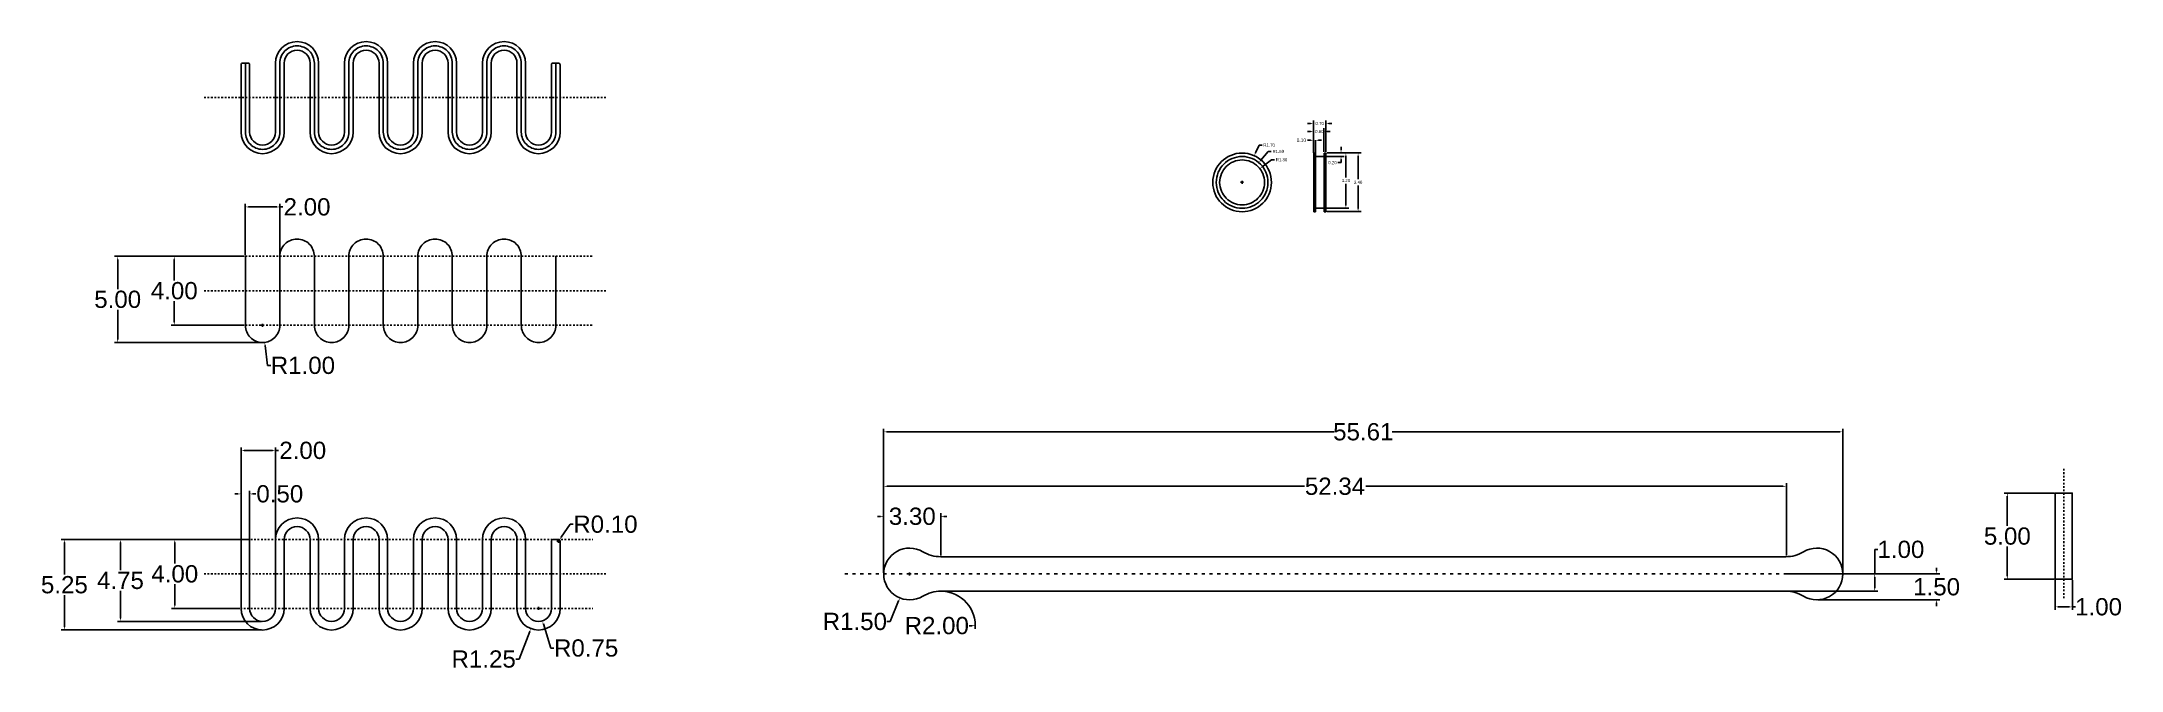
# Model space of a CAD drawing. Header units: millimetres. Extents: x 8 to 129, y 8 to 45.
import ezdxf

# ---------------------------------------------------------------- set-up
doc = ezdxf.new("R2010")
doc.units = ezdxf.units.MM
doc.header["$MEASUREMENT"] = 0
doc.linetypes.add('ACAD_ISO03W100', pattern=[30, 12, -18])
for name, color, linetype in [('cotari', 132, 'Continuous'), ('draperie', 191, 'Continuous'), ('galerie', 33, 'Continuous'), ('inele metalice', 9, 'ACAD_ISO03W100'), ('linii ajutatoare', 1, 'ACAD_ISO03W100')]:
    doc.layers.add(name, color=color, linetype=linetype)
doc.styles.get("Standard").update_dxf_attribs({"font": 'arial.ttf'})
doc.dimstyles.new('Copy of Standard', dxfattribs={"dimtxt": 0.18, "dimasz": 0.18, "dimexe": 0.18, "dimexo": 0.0625, "dimgap": 0.09, "dimtad": 0, "dimtih": 1, "dimtoh": 1, "dimzin": 0, "dimdsep": 46, "dimtxsty": 'Standard', "dimcen": 0.09, "dimclrd": 256, "dimclre": 256, "dimclrt": 256, "dimadec": 0, "dimazin": 0, "dimtfac": 1, "dimtofl": 0, "dimtmove": 0, "dimatfit": 3, "dimfxl": 1, "dimtolj": 1, "dimtzin": 0, "dimarcsym": 0})
doc.dimstyles.new('Cotari', dxfattribs={"dimtxt": 1, "dimasz": 0.18, "dimexe": 0.18, "dimexo": 0.0625, "dimgap": 0.09, "dimtad": 0, "dimtih": 1, "dimtoh": 1, "dimzin": 0, "dimdsep": 46, "dimtxsty": 'Standard', "dimcen": 0.09, "dimclrd": 256, "dimclre": 256, "dimclrt": 256, "dimadec": 0, "dimazin": 0, "dimtfac": 1, "dimtofl": 0, "dimtmove": 0, "dimatfit": 3, "dimfxl": 1, "dimtolj": 1, "dimtzin": 0, "dimarcsym": 0})

# ---------------------------------------------------------------- blocks, each defined once
blk = doc.blocks.new('*D2')
at = {"layer": 'cotari', "lineweight": -2, "transparency": 16777216}
for p, q in [((20, 32.31), (15.76, 32.31)), ((15.94, 32.13), (15.94, 30.91)), ((15.94, 28.49), (15.94, 29.71)), ((20, 28.31), (15.76, 28.31))]:
    blk.add_line(p, q, dxfattribs=at)
at = {"layer": 'cotari', "transparency": 16777216}
for points in [[(15.91, 32.13), (15.97, 32.13), (15.94, 32.31)], [(15.91, 28.49), (15.97, 28.49), (15.94, 28.31)]]:
    blk.add_solid(points, dxfattribs=at)
at = {"layer": 'Defpoints', "color": 0, "transparency": 16777216}
for p in [(20.06, 32.31), (15.94, 28.31), (20.06, 28.31)]:
    blk.add_point(p, dxfattribs=at)
at = {"layer": 'cotari', "transparency": 16777216, "insert": (15.94, 30.31), "char_height": 1, "attachment_point": 5}
blk.add_mtext('\\A1;4.00', dxfattribs=at)
blk = doc.blocks.new('*D3')
at = {"layer": 'cotari', "lineweight": -2, "transparency": 16777216}
for p, q in [((20, 32.31), (12.48, 32.31)), ((12.66, 32.13), (12.66, 30.41)), ((12.66, 27.49), (12.66, 29.21)), ((21, 27.31), (12.48, 27.31))]:
    blk.add_line(p, q, dxfattribs=at)
at = {"layer": 'cotari', "transparency": 16777216}
for points in [[(12.63, 32.13), (12.69, 32.13), (12.66, 32.31)], [(12.63, 27.49), (12.69, 27.49), (12.66, 27.31)]]:
    blk.add_solid(points, dxfattribs=at)
at = {"layer": 'Defpoints', "color": 0, "transparency": 16777216}
for p in [(20.06, 32.31), (12.66, 27.31), (21.06, 27.31)]:
    blk.add_point(p, dxfattribs=at)
at = {"layer": 'cotari', "transparency": 16777216, "insert": (12.66, 29.81), "char_height": 1, "attachment_point": 5}
blk.add_mtext('\\A1;5.00', dxfattribs=at)
blk = doc.blocks.new('*D4')
at = {"layer": 'cotari', "lineweight": -2, "transparency": 16777216}
for p, q in [((20.97, 28.31), (21.15, 28.31)), ((21.06, 28.22), (21.06, 28.4)), ((21.35, 25.98), (21.21, 27.14)), ((21.53, 25.98), (21.35, 25.98))]:
    blk.add_line(p, q, dxfattribs=at)
at = {"layer": 'cotari', "transparency": 16777216}
blk.add_solid([(21.24, 27.14), (21.18, 27.14), (21.19, 27.32)], dxfattribs=at)
at = {"layer": 'Defpoints', "color": 0, "transparency": 16777216}
for p in [(21.06, 28.31), (21.19, 27.32)]:
    blk.add_point(p, dxfattribs=at)
at = {"layer": 'cotari', "transparency": 16777216, "insert": (23.4, 25.98), "char_height": 1, "attachment_point": 5}
blk.add_mtext('\\A1;R1.00', dxfattribs=at)
blk = doc.blocks.new('*D5')
at = {"layer": 'cotari', "lineweight": -2, "transparency": 16777216}
for p, q in [((20.06, 32.37), (20.06, 35.35)), ((20.24, 35.17), (21.88, 35.17)), ((22.06, 32.37), (22.06, 35.35)), ((22.06, 35.17), (22.24, 35.17))]:
    blk.add_line(p, q, dxfattribs=at)
at = {"layer": 'cotari', "transparency": 16777216}
for points in [[(20.24, 35.2), (20.24, 35.14), (20.06, 35.17)], [(21.88, 35.2), (21.88, 35.14), (22.06, 35.17)]]:
    blk.add_solid(points, dxfattribs=at)
at = {"layer": 'Defpoints', "color": 0, "transparency": 16777216}
for p in [(22.06, 35.17), (20.06, 32.31), (22.06, 32.31)]:
    blk.add_point(p, dxfattribs=at)
at = {"layer": 'cotari', "transparency": 16777216, "insert": (23.64, 35.17), "char_height": 1, "attachment_point": 5}
blk.add_mtext('\\A1;2.00', dxfattribs=at)
blk = doc.blocks.new('*D6')
at = {"layer": 'cotari', "lineweight": -2, "transparency": 16777216}
for p, q in [((19.63, 18.53), (19.45, 18.53)), ((19.81, 15.76), (19.81, 18.71)), ((20.31, 15.76), (20.31, 18.71)), ((20.49, 18.53), (20.67, 18.53))]:
    blk.add_line(p, q, dxfattribs=at)
at = {"layer": 'cotari', "transparency": 16777216}
for points in [[(19.63, 18.56), (19.63, 18.5), (19.81, 18.53)], [(20.49, 18.56), (20.49, 18.5), (20.31, 18.53)]]:
    blk.add_solid(points, dxfattribs=at)
at = {"layer": 'Defpoints', "color": 0, "transparency": 16777216}
for p in [(20.31, 18.53), (19.81, 15.69), (20.31, 15.69)]:
    blk.add_point(p, dxfattribs=at)
at = {"layer": 'cotari', "transparency": 16777216, "insert": (22.06, 18.53), "char_height": 1, "attachment_point": 5}
blk.add_mtext('\\A1;0.50', dxfattribs=at)
blk = doc.blocks.new('*D7')
at = {"layer": 'cotari', "lineweight": -2, "transparency": 16777216}
for p, q in [((20, 15.89), (12.64, 15.89)), ((12.82, 15.71), (12.82, 14.11)), ((12.82, 11.32), (12.82, 12.91)), ((21, 11.14), (12.64, 11.14))]:
    blk.add_line(p, q, dxfattribs=at)
at = {"layer": 'cotari', "transparency": 16777216}
for points in [[(12.79, 15.71), (12.85, 15.71), (12.82, 15.89)], [(12.79, 11.32), (12.85, 11.32), (12.82, 11.14)]]:
    blk.add_solid(points, dxfattribs=at)
at = {"layer": 'Defpoints', "color": 0, "transparency": 16777216}
for p in [(20.06, 15.89), (12.82, 11.14), (21.06, 11.14)]:
    blk.add_point(p, dxfattribs=at)
at = {"layer": 'cotari', "transparency": 16777216, "insert": (12.82, 13.51), "char_height": 1, "attachment_point": 5}
blk.add_mtext('\\A1;4.75', dxfattribs=at)
blk = doc.blocks.new('*D8')
at = {"layer": 'cotari', "lineweight": -2, "transparency": 16777216}
for p, q in [((20, 15.89), (15.79, 15.89)), ((15.97, 15.71), (15.97, 14.49)), ((15.97, 12.07), (15.97, 13.29)), ((19.75, 11.89), (15.79, 11.89))]:
    blk.add_line(p, q, dxfattribs=at)
at = {"layer": 'cotari', "transparency": 16777216}
for points in [[(15.94, 15.71), (16, 15.71), (15.97, 15.89)], [(15.94, 12.07), (16, 12.07), (15.97, 11.89)]]:
    blk.add_solid(points, dxfattribs=at)
at = {"layer": 'Defpoints', "color": 0, "transparency": 16777216}
for p in [(20.06, 15.89), (15.97, 11.89), (19.81, 11.89)]:
    blk.add_point(p, dxfattribs=at)
at = {"layer": 'cotari', "transparency": 16777216, "insert": (15.97, 13.89), "char_height": 1, "attachment_point": 5}
blk.add_mtext('\\A1;4.00', dxfattribs=at)
blk = doc.blocks.new('*D9')
at = {"layer": 'cotari', "lineweight": -2, "transparency": 16777216}
for p, q in [((20, 15.89), (9.39, 15.89)), ((9.57, 15.71), (9.57, 13.86)), ((9.57, 10.82), (9.57, 12.66)), ((21, 10.64), (9.39, 10.64))]:
    blk.add_line(p, q, dxfattribs=at)
at = {"layer": 'cotari', "transparency": 16777216}
for points in [[(9.54, 15.71), (9.6, 15.71), (9.57, 15.89)], [(9.54, 10.82), (9.6, 10.82), (9.57, 10.64)]]:
    blk.add_solid(points, dxfattribs=at)
at = {"layer": 'Defpoints', "color": 0, "transparency": 16777216}
for p in [(20.06, 15.89), (9.57, 10.64), (21.06, 10.64)]:
    blk.add_point(p, dxfattribs=at)
at = {"layer": 'cotari', "transparency": 16777216, "insert": (9.57, 13.26), "char_height": 1, "attachment_point": 5}
blk.add_mtext('\\A1;5.25', dxfattribs=at)
blk = doc.blocks.new('*D10')
at = {"layer": 'cotari', "lineweight": -2, "transparency": 16777216}
for p, q in [((19.81, 15.95), (19.81, 21.23)), ((19.99, 21.05), (21.63, 21.05)), ((21.81, 15.95), (21.81, 21.23)), ((21.81, 21.05), (21.99, 21.05))]:
    blk.add_line(p, q, dxfattribs=at)
at = {"layer": 'cotari', "transparency": 16777216}
for points in [[(19.99, 21.08), (19.99, 21.02), (19.81, 21.05)], [(21.63, 21.08), (21.63, 21.02), (21.81, 21.05)]]:
    blk.add_solid(points, dxfattribs=at)
at = {"layer": 'Defpoints', "color": 0, "transparency": 16777216}
for p in [(21.81, 21.05), (19.81, 15.89), (21.81, 15.89)]:
    blk.add_point(p, dxfattribs=at)
at = {"layer": 'cotari', "transparency": 16777216, "insert": (23.39, 21.05), "char_height": 1, "attachment_point": 5}
blk.add_mtext('\\A1;2.00', dxfattribs=at)
blk = doc.blocks.new('*D11')
at = {"layer": 'cotari', "lineweight": -2, "transparency": 16777216}
for p, q in [((36.97, 11.89), (37.15, 11.89)), ((37.06, 11.8), (37.06, 11.98)), ((37.77, 9.59), (37.34, 11)), ((37.95, 9.59), (37.77, 9.59))]:
    blk.add_line(p, q, dxfattribs=at)
at = {"layer": 'cotari', "transparency": 16777216}
blk.add_solid([(37.36, 11.01), (37.31, 10.99), (37.28, 11.17)], dxfattribs=at)
at = {"layer": 'Defpoints', "color": 0, "transparency": 16777216}
for p in [(37.06, 11.89), (37.28, 11.17)]:
    blk.add_point(p, dxfattribs=at)
at = {"layer": 'cotari', "transparency": 16777216, "insert": (39.82, 9.59), "char_height": 1, "attachment_point": 5}
blk.add_mtext('\\A1;R0.75', dxfattribs=at)
blk = doc.blocks.new('*D12')
at = {"layer": 'cotari', "lineweight": -2, "transparency": 16777216}
for p, q in [((36.97, 11.89), (37.15, 11.89)), ((37.06, 11.8), (37.06, 11.98)), ((35.93, 8.95), (36.55, 10.55)), ((35.75, 8.95), (35.93, 8.95))]:
    blk.add_line(p, q, dxfattribs=at)
at = {"layer": 'cotari', "transparency": 16777216}
blk.add_solid([(36.52, 10.56), (36.58, 10.54), (36.61, 10.72)], dxfattribs=at)
at = {"layer": 'Defpoints', "color": 0, "transparency": 16777216}
for p in [(37.06, 11.89), (36.61, 10.72)]:
    blk.add_point(p, dxfattribs=at)
at = {"layer": 'cotari', "transparency": 16777216, "insert": (33.88, 8.95), "char_height": 1, "attachment_point": 5}
blk.add_mtext('\\A1;R1.25', dxfattribs=at)
blk = doc.blocks.new('*D13')
at = {"layer": 'cotari', "lineweight": -2, "transparency": 16777216}
for p, q in [((38.12, 15.79), (38.3, 15.79)), ((38.21, 15.7), (38.21, 15.88)), ((38.89, 16.77), (38.37, 16.02)), ((39.07, 16.77), (38.89, 16.77))]:
    blk.add_line(p, q, dxfattribs=at)
at = {"layer": 'cotari', "transparency": 16777216}
blk.add_solid([(38.35, 16.04), (38.4, 16), (38.27, 15.87)], dxfattribs=at)
at = {"layer": 'Defpoints', "color": 0, "transparency": 16777216}
for p in [(38.21, 15.79), (38.27, 15.87)]:
    blk.add_point(p, dxfattribs=at)
at = {"layer": 'cotari', "transparency": 16777216, "insert": (40.94, 16.77), "char_height": 1, "attachment_point": 5}
blk.add_mtext('\\A1;R0.10', dxfattribs=at)
blk = doc.blocks.new('*D21')
at = {"layer": 'cotari', "lineweight": -2, "transparency": 16777216}
for p, q in [((124.99, 13.52), (124.99, 11.8)), ((125.99, 13.52), (125.99, 11.8)), ((125.17, 11.98), (125.81, 11.98)), ((125.99, 11.98), (126.17, 11.98))]:
    blk.add_line(p, q, dxfattribs=at)
at = {"layer": 'cotari', "transparency": 16777216}
for points in [[(125.17, 12.01), (125.17, 11.95), (124.99, 11.98)], [(125.81, 12.01), (125.81, 11.95), (125.99, 11.98)]]:
    blk.add_solid(points, dxfattribs=at)
at = {"layer": 'Defpoints', "color": 0, "transparency": 16777216}
for p in [(124.99, 13.58), (125.99, 13.58), (125.99, 11.98)]:
    blk.add_point(p, dxfattribs=at)
at = {"layer": 'cotari', "transparency": 16777216, "insert": (127.51, 11.98), "char_height": 1, "attachment_point": 5}
blk.add_mtext('\\A1;1.00', dxfattribs=at)
blk = doc.blocks.new('*D22')
at = {"layer": 'cotari', "lineweight": -2, "transparency": 16777216}
for p, q in [((124.93, 18.58), (122.04, 18.58)), ((122.22, 18.4), (122.22, 16.68)), ((122.22, 13.76), (122.22, 15.48)), ((124.93, 13.58), (122.04, 13.58))]:
    blk.add_line(p, q, dxfattribs=at)
at = {"layer": 'cotari', "transparency": 16777216}
for points in [[(122.19, 18.4), (122.25, 18.4), (122.22, 18.58)], [(122.19, 13.76), (122.25, 13.76), (122.22, 13.58)]]:
    blk.add_solid(points, dxfattribs=at)
at = {"layer": 'Defpoints', "color": 0, "transparency": 16777216}
for p in [(122.22, 18.58), (124.99, 18.58), (124.99, 13.58)]:
    blk.add_point(p, dxfattribs=at)
at = {"layer": 'cotari', "transparency": 16777216, "insert": (122.22, 16.08), "char_height": 1, "attachment_point": 5}
blk.add_mtext('\\A1;5.00', dxfattribs=at)
blk = doc.blocks.new('*D23')
at = {"layer": 'cotari', "lineweight": -2, "transparency": 16777216}
for p, q in [((81.82, 39.04), (81.64, 39.04)), ((82, 38.3), (82, 39.04)), ((82.1, 38.3), (82.1, 39.04)), ((82.28, 39.04), (82.46, 39.04))]:
    blk.add_line(p, q, dxfattribs=at)
at = {"layer": 'cotari', "transparency": 16777216}
for points in [[(81.82, 39.07), (81.82, 39.01), (82, 39.04)], [(82.28, 39.07), (82.28, 39.01), (82.1, 39.04)]]:
    blk.add_solid(points, dxfattribs=at)
at = {"layer": 'Defpoints', "color": 0, "transparency": 16777216}
for p in [(82.1, 39.04), (82, 38.3), (82.1, 38.3)]:
    blk.add_point(p, dxfattribs=at)
at = {"layer": 'cotari', "transparency": 16777216, "insert": (81.29, 39.04), "char_height": 0.2, "attachment_point": 5}
blk.add_mtext('\\A1;0.10', dxfattribs=at)
blk = doc.blocks.new('*D24')
at = {"layer": 'cotari', "lineweight": -2, "transparency": 16777216}
for p, q in [((81.82, 39.55), (81.64, 39.55)), ((82, 38.36), (82, 39.73)), ((82.6, 38.36), (82.6, 39.73)), ((82.78, 39.55), (82.96, 39.55))]:
    blk.add_line(p, q, dxfattribs=at)
at = {"layer": 'cotari', "transparency": 16777216}
for points in [[(81.82, 39.58), (81.82, 39.52), (82, 39.55)], [(82.78, 39.58), (82.78, 39.52), (82.6, 39.55)]]:
    blk.add_solid(points, dxfattribs=at)
at = {"layer": 'Defpoints', "color": 0, "transparency": 16777216}
for p in [(82.6, 39.55), (82, 38.3), (82.6, 38.3)]:
    blk.add_point(p, dxfattribs=at)
at = {"layer": 'cotari', "transparency": 16777216, "insert": (82.33, 39.55), "char_height": 0.18, "attachment_point": 5}
blk.add_mtext('\\A1;0.60', dxfattribs=at)
blk = doc.blocks.new('*D25')
at = {"layer": 'cotari', "lineweight": -2, "transparency": 16777216}
for p, q in [((81.82, 40.01), (81.64, 40.01)), ((82, 38.36), (82, 40.19)), ((82.7, 38.36), (82.7, 40.19)), ((82.88, 40.01), (83.06, 40.01))]:
    blk.add_line(p, q, dxfattribs=at)
at = {"layer": 'cotari', "transparency": 16777216}
for points in [[(81.82, 40.04), (81.82, 39.98), (82, 40.01)], [(82.88, 40.04), (82.88, 39.98), (82.7, 40.01)]]:
    blk.add_solid(points, dxfattribs=at)
at = {"layer": 'Defpoints', "color": 0, "transparency": 16777216}
for p in [(82.7, 40.01), (82, 38.3), (82.7, 38.3)]:
    blk.add_point(p, dxfattribs=at)
at = {"layer": 'cotari', "transparency": 16777216, "insert": (82.35, 40.01), "char_height": 0.18, "attachment_point": 5}
blk.add_mtext('\\A1;0.70', dxfattribs=at)
blk = doc.blocks.new('*D26')
at = {"layer": 'cotari', "lineweight": -2, "transparency": 16777216}
for p, q in [((83.59, 38.48), (83.59, 38.66)), ((82.67, 38.1), (83.77, 38.1)), ((82.77, 38.3), (83.77, 38.3)), ((83.59, 37.74), (83.41, 37.74)), ((83.59, 37.92), (83.59, 37.74))]:
    blk.add_line(p, q, dxfattribs=at)
at = {"layer": 'cotari', "transparency": 16777216}
for points in [[(83.56, 38.48), (83.62, 38.48), (83.59, 38.3)], [(83.56, 37.92), (83.62, 37.92), (83.59, 38.1)]]:
    blk.add_solid(points, dxfattribs=at)
at = {"layer": 'Defpoints', "color": 0, "transparency": 16777216}
for p in [(82.6, 38.1), (82.7, 38.3), (83.59, 38.1)]:
    blk.add_point(p, dxfattribs=at)
at = {"layer": 'cotari', "transparency": 16777216, "insert": (83.09, 37.74), "char_height": 0.18, "attachment_point": 5}
blk.add_mtext('\\A1;0.20', dxfattribs=at)
blk = doc.blocks.new('*D27')
at = {"layer": 'cotari', "lineweight": -2, "transparency": 16777216}
for p, q in [((82.77, 38.3), (84.05, 38.3)), ((83.87, 38.12), (83.87, 36.88)), ((83.87, 35.28), (83.87, 36.51)), ((82.67, 35.1), (84.05, 35.1))]:
    blk.add_line(p, q, dxfattribs=at)
at = {"layer": 'cotari', "transparency": 16777216}
for points in [[(83.84, 38.12), (83.9, 38.12), (83.87, 38.3)], [(83.84, 35.28), (83.9, 35.28), (83.87, 35.1)]]:
    blk.add_solid(points, dxfattribs=at)
at = {"layer": 'Defpoints', "color": 0, "transparency": 16777216}
for p in [(82.7, 38.3), (82.6, 35.1), (83.87, 35.1)]:
    blk.add_point(p, dxfattribs=at)
at = {"layer": 'cotari', "transparency": 16777216, "insert": (83.87, 36.7), "char_height": 0.18, "attachment_point": 5}
blk.add_mtext('\\A1;3.20', dxfattribs=at)
blk = doc.blocks.new('*D28')
at = {"layer": 'cotari', "lineweight": -2, "transparency": 16777216}
for p, q in [((82.77, 38.3), (84.76, 38.3)), ((84.58, 38.12), (84.58, 36.78)), ((84.58, 35.08), (84.58, 36.41)), ((82.77, 34.9), (84.76, 34.9))]:
    blk.add_line(p, q, dxfattribs=at)
at = {"layer": 'cotari', "transparency": 16777216}
for points in [[(84.55, 38.12), (84.61, 38.12), (84.58, 38.3)], [(84.55, 35.08), (84.61, 35.08), (84.58, 34.9)]]:
    blk.add_solid(points, dxfattribs=at)
at = {"layer": 'Defpoints', "color": 0, "transparency": 16777216}
for p in [(82.7, 38.3), (82.7, 34.9), (84.58, 34.9)]:
    blk.add_point(p, dxfattribs=at)
at = {"layer": 'cotari', "transparency": 16777216, "insert": (84.58, 36.6), "char_height": 0.18, "attachment_point": 5}
blk.add_mtext('\\A1;3.40', dxfattribs=at)
blk = doc.blocks.new('*D29')
at = {"layer": 'cotari', "lineweight": -2, "transparency": 16777216}
for p, q in [((79.55, 37.91), (79.02, 37.5)), ((79.73, 37.91), (79.55, 37.91)), ((77.76, 36.6), (77.94, 36.6)), ((77.85, 36.51), (77.85, 36.69))]:
    blk.add_line(p, q, dxfattribs=at)
at = {"layer": 'cotari', "transparency": 16777216}
blk.add_solid([(79.01, 37.52), (79.04, 37.48), (78.88, 37.39)], dxfattribs=at)
at = {"layer": 'Defpoints', "color": 0, "transparency": 16777216}
for p in [(78.88, 37.39), (77.85, 36.6)]:
    blk.add_point(p, dxfattribs=at)
at = {"layer": 'cotari', "transparency": 16777216, "insert": (80.14, 37.91), "char_height": 0.18, "attachment_point": 5}
blk.add_mtext('\\A1;R1.30', dxfattribs=at)
blk = doc.blocks.new('*D30')
at = {"layer": 'cotari', "lineweight": -2, "transparency": 16777216}
for p, q in [((79.36, 38.39), (78.93, 37.88)), ((79.54, 38.39), (79.36, 38.39)), ((77.76, 36.6), (77.94, 36.6)), ((77.85, 36.51), (77.85, 36.69))]:
    blk.add_line(p, q, dxfattribs=at)
at = {"layer": 'cotari', "transparency": 16777216}
blk.add_solid([(78.91, 37.9), (78.96, 37.86), (78.82, 37.74)], dxfattribs=at)
at = {"layer": 'Defpoints', "color": 0, "transparency": 16777216}
for p in [(78.82, 37.74), (77.85, 36.6)]:
    blk.add_point(p, dxfattribs=at)
at = {"layer": 'cotari', "transparency": 16777216, "insert": (79.95, 38.39), "char_height": 0.18, "attachment_point": 5}
blk.add_mtext('\\A1;R1.50', dxfattribs=at)
blk = doc.blocks.new('*D31')
at = {"layer": 'cotari', "lineweight": -2, "transparency": 16777216}
for p, q in [((78.84, 38.76), (78.63, 38.31)), ((79.02, 38.76), (78.84, 38.76)), ((77.76, 36.6), (77.94, 36.6)), ((77.85, 36.51), (77.85, 36.69))]:
    blk.add_line(p, q, dxfattribs=at)
at = {"layer": 'cotari', "transparency": 16777216}
blk.add_solid([(78.6, 38.32), (78.66, 38.3), (78.55, 38.14)], dxfattribs=at)
at = {"layer": 'Defpoints', "color": 0, "transparency": 16777216}
for p in [(78.55, 38.14), (77.85, 36.6)]:
    blk.add_point(p, dxfattribs=at)
at = {"layer": 'cotari', "transparency": 16777216, "insert": (79.42, 38.76), "char_height": 0.18, "attachment_point": 5}
blk.add_mtext('\\A1;R1.70', dxfattribs=at)
blk = doc.blocks.new('*D34')
at = {"layer": 'cotari', "lineweight": -2, "transparency": 16777216}
for p, q in [((114.53, 13.89), (114.53, 15.31)), ((114.53, 15.31), (114.71, 15.31)), ((109.44, 13.89), (114.71, 13.89)), ((114.53, 13.07), (114.53, 13.71)), ((109.44, 12.89), (114.71, 12.89))]:
    blk.add_line(p, q, dxfattribs=at)
at = {"layer": 'cotari', "transparency": 16777216}
for points in [[(114.5, 13.71), (114.56, 13.71), (114.53, 13.89)], [(114.5, 13.07), (114.56, 13.07), (114.53, 12.89)]]:
    blk.add_solid(points, dxfattribs=at)
at = {"layer": 'Defpoints', "color": 0, "transparency": 16777216}
for p in [(109.38, 13.89), (114.53, 13.89), (109.38, 12.89)]:
    blk.add_point(p, dxfattribs=at)
at = {"layer": 'cotari', "transparency": 16777216, "insert": (116.05, 15.31), "char_height": 1, "attachment_point": 5}
blk.add_mtext('\\A1;1.00', dxfattribs=at)
blk = doc.blocks.new('*D35')
at = {"layer": 'cotari', "lineweight": -2, "transparency": 16777216}
for p, q in [((109.44, 13.89), (118.3, 13.89)), ((118.12, 14.07), (118.12, 14.25)), ((111.24, 12.39), (118.3, 12.39)), ((118.12, 12.21), (118.12, 12.03))]:
    blk.add_line(p, q, dxfattribs=at)
at = {"layer": 'cotari', "transparency": 16777216}
for points in [[(118.09, 14.07), (118.15, 14.07), (118.12, 13.89)], [(118.09, 12.21), (118.15, 12.21), (118.12, 12.39)]]:
    blk.add_solid(points, dxfattribs=at)
at = {"layer": 'Defpoints', "color": 0, "transparency": 16777216}
for p in [(109.38, 13.89), (111.18, 12.39), (118.12, 12.39)]:
    blk.add_point(p, dxfattribs=at)
at = {"layer": 'cotari', "transparency": 16777216, "insert": (118.12, 13.14), "char_height": 1, "attachment_point": 5}
blk.add_mtext('\\A1;1.50', dxfattribs=at)
blk = doc.blocks.new('*D36')
at = {"layer": 'cotari', "lineweight": -2, "transparency": 16777216}
for p, q in [((56.89, 17.23), (56.71, 17.23)), ((57.07, 13.95), (57.07, 17.41)), ((60.38, 14.95), (60.38, 17.41)), ((60.56, 17.23), (60.74, 17.23))]:
    blk.add_line(p, q, dxfattribs=at)
at = {"layer": 'cotari', "transparency": 16777216}
for points in [[(56.89, 17.26), (56.89, 17.2), (57.07, 17.23)], [(60.56, 17.26), (60.56, 17.2), (60.38, 17.23)]]:
    blk.add_solid(points, dxfattribs=at)
at = {"layer": 'Defpoints', "color": 0, "transparency": 16777216}
for p in [(60.38, 17.23), (60.38, 14.89), (57.07, 13.89)]:
    blk.add_point(p, dxfattribs=at)
at = {"layer": 'cotari', "transparency": 16777216, "insert": (58.73, 17.23), "char_height": 1, "attachment_point": 5}
blk.add_mtext('\\A1;3.30', dxfattribs=at)
blk = doc.blocks.new('*D37')
at = {"layer": 'cotari', "lineweight": -2, "transparency": 16777216}
for p, q in [((57.07, 13.95), (57.07, 19.15)), ((57.25, 18.97), (81.47, 18.97)), ((109.23, 18.97), (85.02, 18.97)), ((109.41, 14.95), (109.41, 19.15))]:
    blk.add_line(p, q, dxfattribs=at)
at = {"layer": 'cotari', "transparency": 16777216}
for points in [[(57.25, 19), (57.25, 18.94), (57.07, 18.97)], [(109.23, 19), (109.23, 18.94), (109.41, 18.97)]]:
    blk.add_solid(points, dxfattribs=at)
at = {"layer": 'Defpoints', "color": 0, "transparency": 16777216}
for p in [(109.41, 18.97), (109.41, 14.89), (57.07, 13.89)]:
    blk.add_point(p, dxfattribs=at)
at = {"layer": 'cotari', "transparency": 16777216, "insert": (83.24, 18.97), "char_height": 1, "attachment_point": 5}
blk.add_mtext('\\A1;52.34', dxfattribs=at)
blk = doc.blocks.new('*D38')
at = {"layer": 'cotari', "lineweight": -2, "transparency": 16777216}
for p, q in [((57.07, 13.95), (57.07, 22.31)), ((57.25, 22.13), (83.2, 22.13)), ((112.5, 22.13), (86.56, 22.13)), ((112.68, 13.95), (112.68, 22.31))]:
    blk.add_line(p, q, dxfattribs=at)
at = {"layer": 'cotari', "transparency": 16777216}
for points in [[(57.25, 22.16), (57.25, 22.1), (57.07, 22.13)], [(112.5, 22.16), (112.5, 22.1), (112.68, 22.13)]]:
    blk.add_solid(points, dxfattribs=at)
at = {"layer": 'Defpoints', "color": 0, "transparency": 16777216}
for p in [(112.68, 22.13), (57.07, 13.89), (112.68, 13.89)]:
    blk.add_point(p, dxfattribs=at)
at = {"layer": 'cotari', "transparency": 16777216, "insert": (84.88, 22.13), "char_height": 1, "attachment_point": 5}
blk.add_mtext('\\A1;55.61', dxfattribs=at)
blk = doc.blocks.new('*D39')
at = {"layer": 'cotari', "lineweight": -2, "transparency": 16777216}
for p, q in [((58.48, 13.89), (58.66, 13.89)), ((58.57, 13.8), (58.57, 13.98)), ((57.44, 11.13), (57.94, 12.33)), ((57.26, 11.13), (57.44, 11.13))]:
    blk.add_line(p, q, dxfattribs=at)
at = {"layer": 'cotari', "transparency": 16777216}
blk.add_solid([(57.91, 12.34), (57.97, 12.32), (58.01, 12.5)], dxfattribs=at)
at = {"layer": 'Defpoints', "color": 0, "transparency": 16777216}
for p in [(58.57, 13.89), (58.01, 12.5)]:
    blk.add_point(p, dxfattribs=at)
at = {"layer": 'cotari', "transparency": 16777216, "insert": (55.4, 11.13), "char_height": 1, "attachment_point": 5}
blk.add_mtext('\\A1;R1.50', dxfattribs=at)
blk = doc.blocks.new('*D40')
at = {"layer": 'cotari', "lineweight": -2, "transparency": 16777216}
blk.add_line((62.02, 10.89), (62.2, 10.89), dxfattribs=at)
blk.add_arc((60.38, 10.89), 2, 354.8434, 88.2095, dxfattribs=at)
at = {"layer": 'cotari', "transparency": 16777216}
blk.add_solid([(62.2, 10.92), (62.2, 10.86), (62.38, 10.89)], dxfattribs=at)
at = {"layer": 'Defpoints', "color": 0, "transparency": 16777216}
for p in [(60.38, 10.89), (62.38, 10.89)]:
    blk.add_point(p, dxfattribs=at)
at = {"layer": 'cotari', "transparency": 16777216, "insert": (60.15, 10.89), "char_height": 1, "attachment_point": 5}
blk.add_mtext('\\A1;R2.00', dxfattribs=at)

msp = doc.modelspace()

# ---------------------------------------------------------------- linework, layer by layer
at = {"layer": 'cotari', "linetype": 'ACAD_ISO03W100', "ltscale": 0.005}
for p, q in [((20.062, 32.31), (40.214, 32.31)), ((20.062, 28.31), (40.214, 28.31)), ((17.372, 15.888), (40.214, 15.888)), ((17.372, 11.888), (40.214, 11.888))]:
    msp.add_line(p, q, dxfattribs=at)
at = {"layer": 'draperie'}
for p, q in [((19.812, 15.788), (19.812, 11.888)), ((20.212, 15.888), (19.912, 15.888)), ((20.312, 11.888), (20.312, 15.788)), ((21.812, 15.888), (21.812, 11.888)), ((22.312, 11.888), (22.312, 15.888)), ((23.812, 15.888), (23.812, 11.888)), ((24.312, 11.888), (24.312, 15.888)), ((25.812, 15.888), (25.812, 11.888)), ((26.312, 11.888), (26.312, 15.888)), ((27.812, 15.888), (27.812, 11.888)), ((28.312, 11.888), (28.312, 15.888)), ((29.812, 15.888), (29.812, 11.888)), ((30.312, 11.888), (30.312, 15.888)), ((31.812, 15.888), (31.812, 11.888)), ((32.312, 11.888), (32.312, 15.888)), ((33.812, 15.888), (33.812, 11.888)), ((34.312, 11.888), (34.312, 15.888)), ((35.812, 15.888), (35.812, 11.888)), ((36.312, 11.888), (36.312, 15.888)), ((37.812, 15.788), (37.812, 11.888)), ((38.212, 15.888), (37.912, 15.888)), ((38.312, 11.888), (38.312, 15.788))]:
    msp.add_line(p, q, dxfattribs=at)
msp.add_lwpolyline([(37.912, 43.51, 0.4142136), (37.812, 43.41), (37.812, 39.51, -1), (36.312, 39.51), (36.312, 43.51, 1), (33.812, 43.51), (33.812, 39.51, -1), (32.312, 39.51), (32.312, 43.51, 1), (29.812, 43.51), (29.812, 39.51, -1), (28.312, 39.51), (28.312, 43.51, 1), (25.812, 43.51), (25.812, 39.51, -1), (24.312, 39.51), (24.312, 43.51, 1), (21.812, 43.51), (21.812, 39.51, -1), (20.312, 39.51), (20.312, 43.41, 0.4142136), (20.212, 43.51), (19.912, 43.51, 0.4142136), (19.812, 43.41), (19.812, 39.51, 1), (22.312, 39.51), (22.312, 43.51, -1), (23.812, 43.51), (23.812, 39.51, 1), (26.312, 39.51), (26.312, 43.51, -1), (27.812, 43.51), (27.812, 39.51, 1), (30.312, 39.51), (30.312, 43.51, -1), (31.812, 43.51), (31.812, 39.51, 1), (34.312, 39.51), (34.312, 43.51, -1), (35.812, 43.51), (35.812, 39.51, 1), (38.312, 39.51), (38.312, 43.41, 0.4142136), (38.212, 43.51), (37.912, 43.51)], format="xyb", dxfattribs=at)
for centre, radius, start, end in [((23.062, 15.888), 1.25, 0, 180), ((27.062, 15.888), 1.25, 0, 180), ((31.062, 15.888), 1.25, 0, 180), ((35.062, 15.888), 1.25, 0, 180), ((19.912, 15.788), 0.1, 90, 180), ((20.212, 15.788), 0.1, 360, 90), ((23.062, 15.888), 0.75, 0, 180), ((27.062, 15.888), 0.75, 0, 180), ((31.062, 15.888), 0.75, 0, 180), ((35.062, 15.888), 0.75, 0, 180), ((37.912, 15.788), 0.1, 90, 180), ((38.212, 15.788), 0.1, 0, 90), ((21.062, 11.888), 1.25, 180, 0), ((21.062, 11.888), 0.75, 180, 0), ((25.062, 11.888), 1.25, 180, 0), ((25.062, 11.888), 0.75, 180, 0), ((29.062, 11.888), 1.25, 180, 0), ((29.062, 11.888), 0.75, 180, 0), ((33.062, 11.888), 1.25, 180, 0), ((33.062, 11.888), 0.75, 180, 0), ((37.062, 11.888), 1.25, 180, 0), ((37.062, 11.888), 0.75, 180, 0)]:
    msp.add_arc(centre, radius, start, end, dxfattribs=at)
at = {"layer": 'galerie'}
msp.add_line((109.377, 12.888), (60.377, 12.888), dxfattribs=at)
for points in [[(125.489, 13.581), (124.989, 13.581), (124.989, 18.581), (125.489, 18.581)], [(125.489, 13.581), (125.989, 13.581), (125.989, 18.581), (125.489, 18.581)]]:
    msp.add_lwpolyline(points, dxfattribs=at)
msp.add_lwpolyline([(112.679, 13.888, 0.5831987), (110.407, 15.174, -0.1361061), (109.377, 14.888), (60.377, 14.888, -0.1361061), (59.346, 15.174, 0.5831987), (57.074, 13.888)], format="xyb", dxfattribs=at)
for centre, radius, start, end in [((58.574, 13.888), 1.5, 180, 301.00272), ((111.179, 13.888), 1.5, 238.99728, 360), ((60.377, 10.888), 2, 90, 121.00272), ((109.377, 10.888), 2, 58.99728, 90)]:
    msp.add_arc(centre, radius, start, end, dxfattribs=at)
at = {"layer": 'inele metalice'}
for points in [[(82.004, 38.296), (82.104, 38.296), (82.104, 34.896), (82.004, 34.896)], [(82.104, 38.096), (82.604, 38.096), (82.604, 35.096), (82.104, 35.096)], [(82.704, 38.296), (82.604, 38.296), (82.604, 34.896), (82.704, 34.896)]]:
    msp.add_lwpolyline(points, close=True, dxfattribs=at)
for radius in [1.7, 1.5, 1.3]:
    msp.add_circle((77.852, 36.596), radius, dxfattribs=at)
at = {"layer": 'linii ajutatoare', "ltscale": 0.005}
for p, q in [((17.668, 41.51), (41.011, 41.51)), ((17.668, 30.31), (41.011, 30.31)), ((125.489, 19.982), (125.489, 12.461)), ((17.668, 13.888), (41.011, 13.888))]:
    msp.add_line(p, q, dxfattribs=at)
at = {"layer": 'linii ajutatoare'}
for p, q in [((20.062, 32.31), (20.062, 28.31)), ((22.062, 28.31), (22.062, 32.31)), ((24.062, 32.31), (24.062, 28.31)), ((26.062, 28.31), (26.062, 32.31)), ((28.062, 32.31), (28.062, 28.31)), ((30.062, 28.31), (30.062, 32.31)), ((32.062, 32.31), (32.062, 28.31)), ((34.062, 28.31), (34.062, 32.31)), ((36.062, 32.31), (36.062, 28.31)), ((38.062, 28.31), (38.062, 32.31))]:
    msp.add_line(p, q, dxfattribs=at)
at = {"layer": 'linii ajutatoare', "ltscale": 0.015}
msp.add_line((54.815, 13.888), (115.245, 13.888), dxfattribs=at)
at = {"layer": 'linii ajutatoare'}
msp.add_lwpolyline([(20.062, 43.51), (20.062, 39.51, 1), (22.062, 39.51), (22.062, 43.51, -1), (24.062, 43.51), (24.062, 39.51, 1), (26.062, 39.51), (26.062, 43.51, -1), (28.062, 43.51), (28.062, 39.51, 1), (30.062, 39.51), (30.062, 43.51, -1), (32.062, 43.51), (32.062, 39.51, 1), (34.062, 39.51), (34.062, 43.51, -1), (36.062, 43.51), (36.062, 39.51, 1), (38.062, 39.51), (38.062, 43.51)], format="xyb", dxfattribs=at)
for centre, start, end in [((23.062, 32.31), 0, 180), ((27.062, 32.31), 0, 180), ((31.062, 32.31), 0, 180), ((35.062, 32.31), 0, 180), ((21.062, 28.31), 180, 0), ((25.062, 28.31), 180, 0), ((29.062, 28.31), 180, 0), ((33.062, 28.31), 180, 0), ((37.062, 28.31), 180, 0)]:
    msp.add_arc(centre, 1, start, end, dxfattribs=at)

# ---------------------------------------------------------------- dimensions: what is measured, and where the dimension line sits
at = {"layer": 'cotari'}
for base, p1, p2, dimstyle, picture, middle in [((82.704, 40.01), (82.004, 38.296), (82.704, 38.296), 'Copy of Standard', '*D25', (82.354, 40.01)), ((21.812, 21.054), (19.812, 15.888), (21.812, 15.888), 'Cotari', '*D10', (23.388, 21.054)), ((112.6793, 22.133), (57.0738, 13.8879), (112.6793, 13.8879), 'Cotari', '*D38', (84.8765, 22.133)), ((109.415, 18.967), (57.074, 13.888), (109.415, 14.888), 'Cotari', '*D37', (83.244, 18.967)), ((20.312, 18.533), (19.812, 15.694), (20.312, 15.694), 'Cotari', '*D6', (22.059, 18.533)), ((60.377, 17.226), (57.074, 13.888), (60.377, 14.888), 'Cotari', '*D36', (58.725, 17.226)), ((125.989, 11.976), (124.989, 13.581), (125.989, 13.581), 'Cotari', '*D21', (127.509, 11.976))]:
    dim = msp.add_linear_dim(base=base, p1=p1, p2=p2, dimstyle=dimstyle, dxfattribs=at)
    dim.commit()
    dim.dimension.update_dxf_attribs({"geometry": picture, "text_midpoint": middle})
for center, mpoint, dimstyle, picture, middle in [((77.852, 36.596), (78.554, 38.144), 'Copy of Standard', '*D31', (79.425, 38.764)), ((77.852, 36.596), (78.818, 37.744), 'Copy of Standard', '*D30', (79.953, 38.391)), ((77.852, 36.596), (78.882, 37.389), 'Copy of Standard', '*D29', (80.143, 37.906)), ((21.062, 28.31), (21.186, 27.318), 'Cotari', '*D4', (23.398, 25.98)), ((38.212, 15.788), (38.269, 15.87), 'Cotari', '*D13', (40.939, 16.77)), ((58.574, 13.888), (58.006, 12.5), 'Cotari', '*D39', (55.398, 11.127)), ((60.377, 10.888), (62.377, 10.888), 'Cotari', '*D40', (60.151, 10.888)), ((37.062, 11.888), (36.614, 10.721), 'Cotari', '*D12', (33.882, 8.952)), ((37.062, 11.888), (37.282, 11.171), 'Cotari', '*D11', (39.817, 9.593))]:
    dim = msp.add_radius_dim(center=center, mpoint=mpoint, dimstyle=dimstyle, dxfattribs=at)
    dim.commit()
    dim.dimension.update_dxf_attribs({"geometry": picture, "text_midpoint": middle, "dimtype": 164})
dim = msp.add_linear_dim(base=(82.104, 39.04), p1=(82.004, 38.296), p2=(82.104, 38.296), dimstyle='Copy of Standard', override={"dimtxt": 0.2, "dimexe": 0, "dimexo": 0}, dxfattribs=at)
dim.commit()
dim.dimension.update_dxf_attribs({"geometry": '*D23', "text_midpoint": (81.295, 39.04), "dimtype": 160})
for base, p1, p2, dimstyle, picture, middle in [((82.604, 39.55), (82.004, 38.296), (82.604, 38.296), 'Copy of Standard', '*D24', (82.33, 39.55)), ((22.062, 35.17), (20.062, 32.31), (22.062, 32.31), 'Cotari', '*D5', (23.638, 35.17))]:
    dim = msp.add_linear_dim(base=base, p1=p1, p2=p2, dimstyle=dimstyle, dxfattribs=at)
    dim.commit()
    dim.dimension.update_dxf_attribs({"geometry": picture, "text_midpoint": middle, "dimtype": 160})
for base, p1, p2, dimstyle, picture, middle in [((83.594, 38.096), (82.704, 38.296), (82.604, 38.096), 'Copy of Standard', '*D26', (83.09, 37.736)), ((83.874, 35.096), (82.704, 38.296), (82.604, 35.096), 'Copy of Standard', '*D27', (83.874, 36.696)), ((84.576, 34.896), (82.704, 38.296), (82.704, 34.896), 'Copy of Standard', '*D28', (84.576, 36.596)), ((12.665, 27.31), (20.062, 32.31), (21.062, 27.31), 'Cotari', '*D3', (12.665, 29.81)), ((15.936, 28.31), (20.062, 32.31), (20.062, 28.31), 'Cotari', '*D2', (15.936, 30.31)), ((122.219, 18.581), (124.989, 13.581), (124.989, 18.581), 'Cotari', '*D22', (122.219, 16.081)), ((15.975, 11.888), (20.062, 15.888), (19.812, 11.888), 'Cotari', '*D8', (15.975, 13.888)), ((118.118, 12.388), (109.377, 13.888), (111.179, 12.388), 'Cotari', '*D35', (118.118, 13.138))]:
    dim = msp.add_linear_dim(base=base, p1=p1, p2=p2, angle=90, dimstyle=dimstyle, dxfattribs=at)
    dim.commit()
    dim.dimension.update_dxf_attribs({"geometry": picture, "text_midpoint": middle})
for base, p1, p2, picture, middle in [((9.574, 10.638), (20.062, 15.888), (21.062, 10.638), '*D9', (9.574, 13.263)), ((12.823, 11.138), (20.062, 15.888), (21.062, 11.138), '*D7', (12.823, 13.513)), ((114.532, 13.888), (109.377, 12.888), (109.377, 13.888), '*D34', (116.052, 15.308))]:
    dim = msp.add_linear_dim(base=base, p1=p1, p2=p2, angle=90, dimstyle='Cotari', dxfattribs=at)
    dim.commit()
    dim.dimension.update_dxf_attribs({"geometry": picture, "text_midpoint": middle, "dimtype": 160})

doc.saveas('drawing.dxf')
